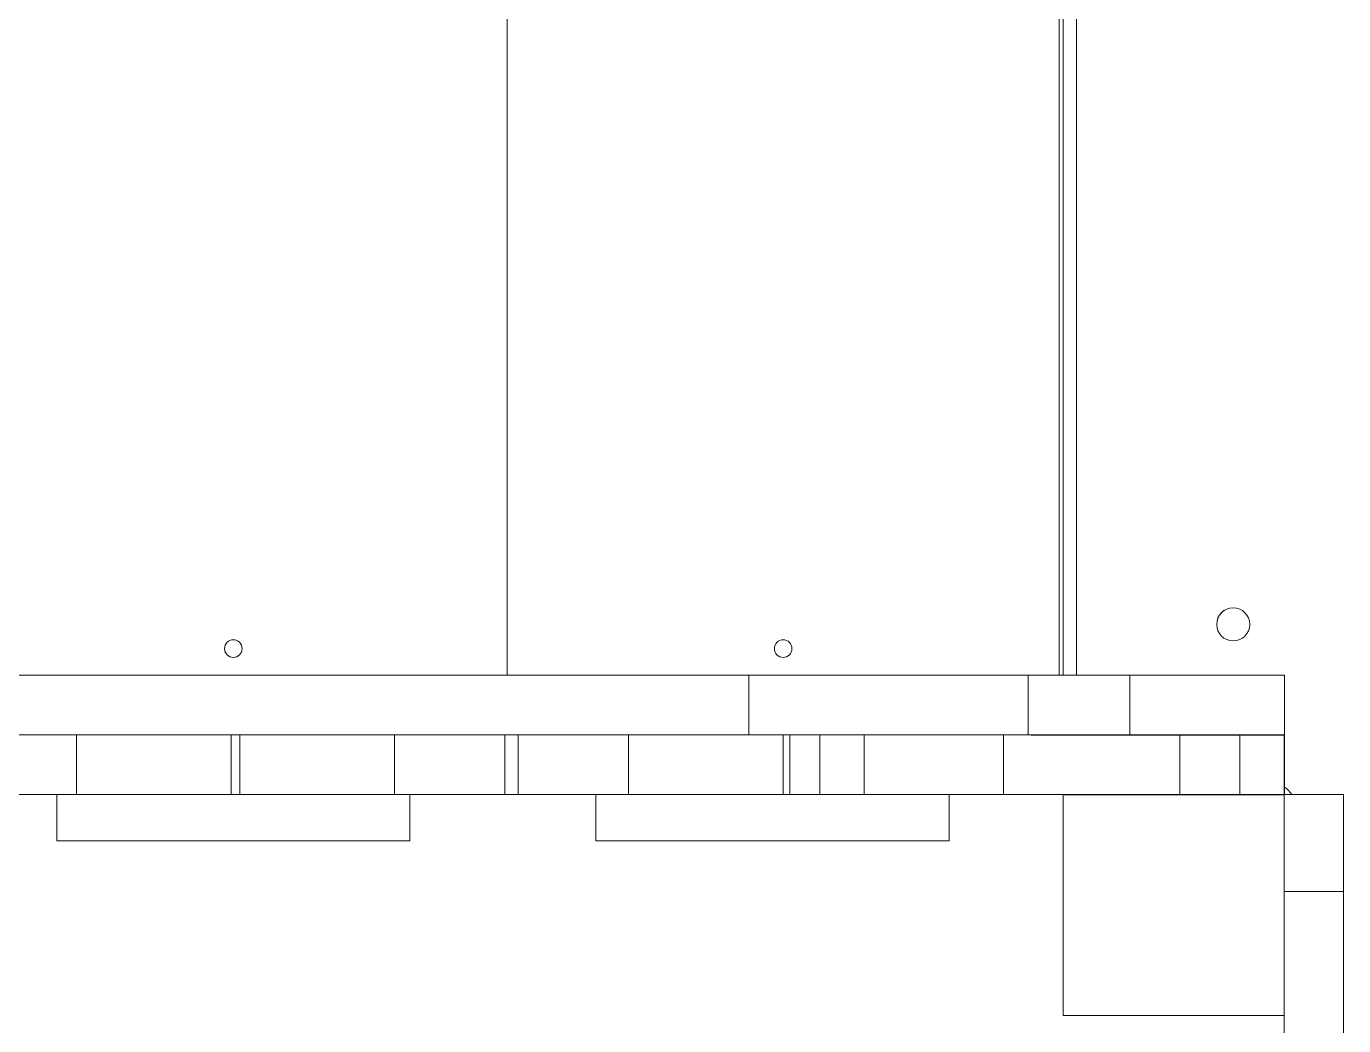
# Model space of a CAD drawing. Header units: millimetres. Extents: x -5713 to 5719, y -6024 to 5481.
# Drawn here: x -1532 to -935, y 2476 to 2929 of the extents above; entities that cross this region are included whole.
import ezdxf

# ---------------------------------------------------------------- set-up
doc = ezdxf.new("R2010")
doc.units = ezdxf.units.MM
doc.layers.add('DIKOM_ОБЪЕКТ', color=7, linetype='Continuous')

msp = doc.modelspace()

# ---------------------------------------------------------------- linework, layer by layer
at = {"layer": 'DIKOM_ОБЪЕКТ', "color": 7, "linetype": 'Continuous', "lineweight": 15}
for p, q in [((-1314.07, 3226.89), (-1314.07, 2634.93)), ((-1064.07, 2634.92), (-1064.07, 3226.87)), ((-1064.07, 2634.92), (-1064.07, 3226.87)), ((-1062.24, 2634.92), (-1062.24, 3226.87)), ((-1056.24, 3226.87), (-1056.24, 2634.92)), ((-992.74, 2657.95), (-992.74, 2657.95)), ((-977.74, 2657.92), (-977.74, 2657.92)), ((-1204.62, 2634.88), (-1902.66, 2634.95)), ((-1501.07, 2634.95), (-1501.07, 2634.92)), ((-1501.07, 2634.92), (-1501.07, 2634.95)), ((-1435.07, 2634.92), (-1429.07, 2634.92)), ((-1363.07, 2634.92), (-1363.07, 2634.93)), ((-1309.07, 2634.93), (-1306.07, 2634.93)), ((-1252.07, 2634.93), (-1252.07, 2634.91)), ((-1252.07, 2634.91), (-1252.07, 2634.93)), ((-1204.62, 2607.88), (-1204.62, 2634.88)), ((-1186.07, 2634.9), (-1180.07, 2634.9)), ((-1114.07, 2634.91), (-1114.07, 2634.91)), ((-1103.65, 2634.91), (-1084.88, 2634.91)), ((-1032.07, 2634.87), (-1078.09, 2634.87)), ((-1078.09, 2607.87), (-1078.09, 2634.87)), ((-1065.3, 2634.92), (-992.07, 2634.92)), ((-1032.07, 2634.87), (-1032.07, 2607.87)), ((-962.07, 2634.91), (-962.07, 2634.88)), ((-962.07, 2607.91), (-962.07, 2634.91)), ((-962.07, 2607.88), (-962.07, 2634.88)), ((-1902.66, 2607.95), (-1204.62, 2607.88)), ((-1509.07, 2580.94), (-1509.07, 2607.91)), ((-1509.07, 2607.91), (-1509.07, 2580.94)), ((-1439.07, 2607.9), (-1439.07, 2580.95)), ((-1435.07, 2607.9), (-1435.07, 2580.95)), ((-1365.07, 2607.89), (-1365.07, 2580.91)), ((-1315.07, 2580.91), (-1315.07, 2607.89)), ((-1309.07, 2607.89), (-1309.07, 2580.91)), ((-1259.07, 2580.91), (-1259.07, 2607.88)), ((-1259.07, 2607.88), (-1259.07, 2580.91)), ((-1189.07, 2607.87), (-1189.07, 2580.92)), ((-1186.07, 2607.87), (-1186.07, 2580.92)), ((-1172.53, 2607.87), (-1172.53, 2580.87)), ((-1089.25, 2607.86), (-1152.35, 2607.87)), ((-1152.35, 2580.87), (-1152.35, 2607.87)), ((-1089.25, 2607.86), (-1089.25, 2580.86)), ((-1032.07, 2607.87), (-1078.09, 2607.87)), ((-982.24, 2607.85), (-1009.43, 2607.85)), ((-1009.43, 2580.85), (-1009.43, 2607.85)), ((-982.24, 2607.85), (-982.24, 2580.85)), ((-962.24, 2607.88), (-962.24, 2607.85)), ((-962.24, 2607.88), (-962.24, 2580.9)), ((-962.24, 2580.85), (-962.24, 2607.85)), ((-962.07, 2607.93), (-962.07, 2607.91)), ((-962.07, 2607.93), (-962.07, 2580.93)), ((-962.07, 2607.88), (-962.07, 2607.91)), ((-962.07, 2580.91), (-962.07, 2607.91)), ((-1518.07, 2580.94), (-1518.07, 2559.96)), ((-1509.07, 2580.94), (-1509.07, 2580.94)), ((-1435.07, 2580.95), (-1439.07, 2580.95)), ((-1358.07, 2559.96), (-1358.07, 2580.91)), ((-1309.07, 2580.91), (-1315.07, 2580.91)), ((-1273.85, 2580.91), (-1273.85, 2559.94)), ((-1259.07, 2580.91), (-1259.07, 2580.91)), ((-1186.07, 2580.92), (-1189.07, 2580.92)), ((-1089.25, 2580.86), (-1152.35, 2580.87)), ((-1113.85, 2559.94), (-1113.85, 2580.86)), ((-1062.24, 2580.83), (-1062.24, 2580.85)), ((-962.24, 2580.83), (-1062.24, 2580.83)), ((-1062.24, 2580.83), (-1062.24, 2480.83)), ((-982.24, 2580.85), (-1009.43, 2580.85)), ((-962.24, 2580.91), (-962.24, 2580.85)), ((-962.24, 2580.91), (-962.07, 2580.91)), ((-962.24, 2580.83), (-962.24, 2580.91)), ((-962.24, 2580.9), (-962.24, 2580.85)), ((-935.24, 2580.85), (-962.24, 2580.85)), ((-962.24, 2480.83), (-962.24, 2580.83)), ((-935.24, 2580.93), (-962.07, 2580.93)), ((-962.07, 2580.93), (-962.07, 2580.91)), ((-935.24, 2580.93), (-935.24, 2580.85)), ((-935.24, 2537.07), (-962.24, 2537.07)), ((-935.24, 2537.07), (-935.24, 2246.15)), ((-1062.24, 2480.83), (-962.24, 2480.83)), ((-962.24, 2480.83), (-962.24, 2247.89)), ((-962.24, 2480.83), (-962.24, 2480.83))]:
    msp.add_line(p, q, dxfattribs=at)
at = {"layer": 'DIKOM_ОБЪЕКТ', "color": 7, "linetype": 'Continuous', "lineweight": 15, "flags": 128}
for points in [[(-1555.07, 2634.96), (-1550.61, 2634.96), (-1546.18, 2634.96), (-1541.81, 2634.96), (-1537.54, 2634.96), (-1533.38, 2634.96), (-1529.37, 2634.96), (-1525.54, 2634.96), (-1521.9, 2634.96), (-1518.5, 2634.96), (-1515.34, 2634.96), (-1512.46, 2634.96), (-1509.86, 2634.96), (-1507.58, 2634.96), (-1505.62, 2634.96), (-1504, 2634.95), (-1502.72, 2634.95), (-1501.81, 2634.95), (-1501.25, 2634.95), (-1501.07, 2634.95)], [(-1501.07, 2634.92), (-1500.89, 2634.92), (-1500.33, 2634.92), (-1499.42, 2634.92), (-1498.14, 2634.92), (-1496.51, 2634.92), (-1494.53, 2634.92), (-1492.23, 2634.92), (-1489.6, 2634.92), (-1486.67, 2634.92), (-1483.45, 2634.92), (-1479.96, 2634.92), (-1476.22, 2634.92), (-1472.25, 2634.92), (-1468.07, 2634.92), (-1463.71, 2634.92), (-1459.18, 2634.92), (-1454.52, 2634.92), (-1449.76, 2634.92), (-1444.91, 2634.92), (-1440, 2634.92), (-1435.07, 2634.92)], [(-1429.07, 2634.92), (-1424.14, 2634.92), (-1419.23, 2634.92), (-1414.38, 2634.92), (-1409.62, 2634.92), (-1404.96, 2634.92), (-1400.43, 2634.92), (-1396.07, 2634.92), (-1391.89, 2634.92), (-1387.92, 2634.92), (-1384.18, 2634.92), (-1380.69, 2634.92), (-1377.47, 2634.92), (-1374.54, 2634.92), (-1371.91, 2634.92), (-1369.61, 2634.92), (-1367.63, 2634.92), (-1366, 2634.92), (-1364.73, 2634.92), (-1363.81, 2634.92), (-1363.25, 2634.92), (-1363.07, 2634.92)], [(-1363.07, 2634.93), (-1362.89, 2634.93), (-1362.33, 2634.93), (-1361.42, 2634.93), (-1360.14, 2634.93), (-1358.52, 2634.93), (-1356.56, 2634.93), (-1354.28, 2634.93), (-1351.68, 2634.93), (-1348.8, 2634.93), (-1345.64, 2634.93), (-1342.24, 2634.93), (-1338.61, 2634.93), (-1334.77, 2634.93), (-1330.76, 2634.93), (-1326.6, 2634.93), (-1322.33, 2634.93), (-1317.96, 2634.93), (-1313.53, 2634.93), (-1309.07, 2634.93)], [(-1316.07, 2634.91), (-1315.89, 2634.91), (-1315.37, 2634.91), (-1314.56, 2634.91), (-1313.53, 2634.91), (-1312.37, 2634.91), (-1311.18, 2634.91), (-1310.07, 2634.91), (-1309.14, 2634.91), (-1308.47, 2634.91), (-1308.11, 2634.91), (-1308.11, 2634.91), (-1308.47, 2634.91), (-1309.14, 2634.91), (-1310.07, 2634.91), (-1311.18, 2634.91), (-1312.37, 2634.91), (-1313.53, 2634.91), (-1314.56, 2634.91), (-1315.37, 2634.91), (-1315.89, 2634.91), (-1316.07, 2634.91)], [(-1311.54, 2634.93), (-1311.36, 2634.92), (-1310.84, 2634.92), (-1310.03, 2634.92), (-1309, 2634.92), (-1307.83, 2634.92), (-1306.65, 2634.92), (-1305.54, 2634.92), (-1304.6, 2634.92), (-1303.93, 2634.92), (-1303.58, 2634.92), (-1303.58, 2634.93), (-1303.93, 2634.93), (-1304.6, 2634.93), (-1305.54, 2634.93), (-1306.65, 2634.93), (-1307.83, 2634.93), (-1309, 2634.93), (-1310.03, 2634.93), (-1310.84, 2634.93), (-1311.36, 2634.93), (-1311.54, 2634.93)], [(-1306.07, 2634.93), (-1301.61, 2634.93), (-1297.18, 2634.93), (-1292.81, 2634.93), (-1288.54, 2634.93), (-1284.38, 2634.93), (-1280.37, 2634.93), (-1276.54, 2634.93), (-1272.9, 2634.93), (-1269.5, 2634.93), (-1266.34, 2634.93), (-1263.46, 2634.93), (-1260.86, 2634.93), (-1258.58, 2634.93), (-1256.62, 2634.93), (-1255, 2634.93), (-1253.72, 2634.93), (-1252.81, 2634.93), (-1252.25, 2634.93), (-1252.07, 2634.93)], [(-1252.07, 2634.91), (-1251.89, 2634.91), (-1251.33, 2634.91), (-1250.42, 2634.91), (-1249.14, 2634.91), (-1247.51, 2634.9), (-1245.53, 2634.9), (-1243.23, 2634.9), (-1240.6, 2634.9), (-1237.67, 2634.9), (-1234.45, 2634.9), (-1230.96, 2634.9), (-1227.22, 2634.9), (-1223.25, 2634.9), (-1219.07, 2634.9), (-1214.71, 2634.9), (-1210.18, 2634.9), (-1205.52, 2634.9), (-1200.76, 2634.9), (-1195.91, 2634.9), (-1191, 2634.9), (-1186.07, 2634.9)], [(-1078.09, 2634.87), (-1086.65, 2634.87), (-1095.19, 2634.87), (-1103.71, 2634.87), (-1112.17, 2634.87), (-1120.57, 2634.87), (-1128.9, 2634.87), (-1137.13, 2634.87), (-1145.25, 2634.87), (-1153.25, 2634.87), (-1161.12, 2634.87), (-1168.83, 2634.87), (-1176.37, 2634.87), (-1183.74, 2634.87), (-1190.91, 2634.87), (-1197.87, 2634.87), (-1204.62, 2634.88)], [(-1180.07, 2634.9), (-1175.14, 2634.9), (-1170.23, 2634.9), (-1165.38, 2634.9), (-1160.62, 2634.9), (-1155.96, 2634.9), (-1151.43, 2634.9), (-1147.07, 2634.9), (-1142.89, 2634.9), (-1138.92, 2634.9), (-1135.18, 2634.9), (-1131.69, 2634.9), (-1128.47, 2634.9), (-1125.54, 2634.9), (-1122.91, 2634.9), (-1120.61, 2634.9), (-1118.63, 2634.9), (-1117, 2634.91), (-1115.73, 2634.91), (-1114.81, 2634.91), (-1114.25, 2634.91), (-1114.07, 2634.91)], [(-1131.92, 2634.88), (-1131.74, 2634.88), (-1131.22, 2634.88), (-1130.41, 2634.88), (-1129.38, 2634.88), (-1128.22, 2634.88), (-1127.03, 2634.88), (-1125.92, 2634.88), (-1124.99, 2634.88), (-1124.32, 2634.88), (-1123.96, 2634.88), (-1123.96, 2634.88), (-1124.32, 2634.88), (-1124.99, 2634.88), (-1125.92, 2634.88), (-1127.03, 2634.88), (-1128.22, 2634.88), (-1129.38, 2634.88), (-1130.41, 2634.88), (-1131.22, 2634.88), (-1131.74, 2634.88), (-1131.92, 2634.88)], [(-1114.07, 2634.91), (-1113.9, 2634.91), (-1113.38, 2634.91), (-1112.52, 2634.91), (-1111.34, 2634.91), (-1109.84, 2634.91), (-1108.04, 2634.91), (-1105.97, 2634.91), (-1103.65, 2634.91)], [(-1095.23, 2634.89), (-1095.05, 2634.89), (-1094.54, 2634.89), (-1093.73, 2634.89), (-1092.69, 2634.89), (-1091.53, 2634.89), (-1090.34, 2634.89), (-1089.23, 2634.89), (-1088.3, 2634.89), (-1087.63, 2634.89), (-1087.28, 2634.89), (-1087.28, 2634.89), (-1087.63, 2634.89), (-1088.3, 2634.89), (-1089.23, 2634.89), (-1090.34, 2634.89), (-1091.53, 2634.89), (-1092.69, 2634.89), (-1093.73, 2634.89), (-1094.54, 2634.89), (-1095.05, 2634.89), (-1095.23, 2634.89)], [(-1084.88, 2634.91), (-1082.78, 2634.91), (-1080.55, 2634.91), (-1078.2, 2634.92), (-1075.74, 2634.92), (-1073.21, 2634.92), (-1070.61, 2634.92), (-1067.97, 2634.92), (-1065.3, 2634.92)], [(-1083.76, 2634.91), (-1083.59, 2634.91), (-1083.07, 2634.91), (-1082.26, 2634.91), (-1081.23, 2634.91), (-1080.06, 2634.91), (-1078.87, 2634.91), (-1077.76, 2634.91), (-1076.83, 2634.91), (-1076.16, 2634.91), (-1075.81, 2634.91), (-1075.81, 2634.91), (-1076.16, 2634.91), (-1076.83, 2634.91), (-1077.76, 2634.91), (-1078.87, 2634.91), (-1080.06, 2634.91), (-1081.23, 2634.91), (-1082.26, 2634.91), (-1083.07, 2634.91), (-1083.59, 2634.91), (-1083.76, 2634.91)], [(-962.07, 2634.88), (-962.25, 2634.88), (-962.78, 2634.88), (-963.67, 2634.88), (-964.91, 2634.88), (-966.48, 2634.88), (-968.4, 2634.88), (-970.63, 2634.87), (-973.18, 2634.87), (-976.03, 2634.87), (-979.17, 2634.87), (-982.57, 2634.87), (-986.23, 2634.87), (-990.12, 2634.87), (-994.23, 2634.87), (-998.52, 2634.87), (-1002.99, 2634.87), (-1007.61, 2634.87), (-1012.35, 2634.87), (-1017.19, 2634.87), (-1022.11, 2634.87), (-1027.08, 2634.87), (-1032.07, 2634.87)], [(-1016.07, 2634.91), (-1015.89, 2634.91), (-1015.38, 2634.91), (-1014.56, 2634.91), (-1013.53, 2634.91), (-1012.37, 2634.91), (-1011.18, 2634.91), (-1010.07, 2634.91), (-1009.14, 2634.91), (-1008.47, 2634.91), (-1008.12, 2634.91), (-1008.12, 2634.91), (-1008.47, 2634.91), (-1009.14, 2634.91), (-1010.07, 2634.91), (-1011.18, 2634.91), (-1012.37, 2634.91), (-1013.53, 2634.91), (-1014.56, 2634.91), (-1015.38, 2634.91), (-1015.89, 2634.91), (-1016.07, 2634.91)], [(-1016.07, 2634.88), (-1015.89, 2634.88), (-1015.38, 2634.88), (-1014.56, 2634.88), (-1013.53, 2634.88), (-1012.37, 2634.88), (-1011.18, 2634.88), (-1010.07, 2634.88), (-1009.14, 2634.88), (-1008.47, 2634.88), (-1008.12, 2634.88), (-1008.12, 2634.88), (-1008.47, 2634.88), (-1009.14, 2634.88), (-1010.07, 2634.88), (-1011.18, 2634.88), (-1012.37, 2634.88), (-1013.53, 2634.88), (-1014.56, 2634.88), (-1015.38, 2634.88), (-1015.89, 2634.88), (-1016.07, 2634.88)], [(-992.07, 2634.92), (-988.71, 2634.92), (-985.39, 2634.92), (-982.16, 2634.92), (-979.05, 2634.92), (-976.11, 2634.91), (-973.37, 2634.91), (-970.86, 2634.91), (-968.62, 2634.91), (-966.67, 2634.91), (-965.04, 2634.91), (-963.75, 2634.91), (-962.82, 2634.91), (-962.26, 2634.91), (-962.07, 2634.91)], [(-1204.62, 2607.88), (-1197.87, 2607.87), (-1190.91, 2607.87), (-1183.74, 2607.87), (-1176.37, 2607.87), (-1168.83, 2607.87), (-1161.12, 2607.87), (-1153.25, 2607.87), (-1145.25, 2607.87), (-1137.13, 2607.87), (-1128.9, 2607.87), (-1120.57, 2607.87), (-1112.17, 2607.87), (-1103.71, 2607.87), (-1095.19, 2607.87), (-1086.65, 2607.87), (-1078.09, 2607.87)], [(-1152.35, 2607.87), (-1155.83, 2607.87), (-1159.01, 2607.87), (-1161.87, 2607.87), (-1164.41, 2607.87), (-1166.62, 2607.87), (-1168.49, 2607.87), (-1170.01, 2607.87), (-1171.17, 2607.87), (-1171.73, 2607.87)], [(-1009.43, 2607.85), (-1015.58, 2607.85), (-1021.72, 2607.85), (-1027.81, 2607.85), (-1033.83, 2607.85), (-1039.75, 2607.85), (-1045.56, 2607.85), (-1051.24, 2607.85), (-1056.75, 2607.85), (-1062.09, 2607.85), (-1067.22, 2607.85), (-1072.14, 2607.85), (-1076.82, 2607.85), (-1081.24, 2607.86), (-1085.39, 2607.86), (-1089.25, 2607.86)], [(-1032.07, 2607.87), (-1027.08, 2607.87), (-1022.11, 2607.87), (-1017.19, 2607.87), (-1012.35, 2607.87), (-1007.61, 2607.87), (-1002.99, 2607.87), (-998.52, 2607.87), (-994.23, 2607.87), (-990.12, 2607.87), (-986.23, 2607.87), (-982.57, 2607.87), (-979.17, 2607.87), (-976.03, 2607.87), (-973.18, 2607.87), (-970.63, 2607.87), (-968.4, 2607.88), (-966.48, 2607.88), (-964.91, 2607.88), (-963.67, 2607.88), (-962.78, 2607.88), (-962.25, 2607.88), (-962.07, 2607.88)], [(-1016.07, 2607.86), (-1015.89, 2607.86), (-1015.38, 2607.86), (-1014.56, 2607.86), (-1013.53, 2607.86), (-1012.37, 2607.86), (-1011.18, 2607.86), (-1010.07, 2607.86), (-1009.14, 2607.86), (-1008.47, 2607.86), (-1008.12, 2607.86), (-1008.12, 2607.86), (-1008.47, 2607.86), (-1009.14, 2607.86), (-1010.07, 2607.86), (-1011.18, 2607.86), (-1012.37, 2607.86), (-1013.53, 2607.86), (-1014.56, 2607.86), (-1015.38, 2607.86), (-1015.89, 2607.86), (-1016.07, 2607.86)], [(-962.24, 2607.85), (-962.45, 2607.85), (-963.05, 2607.85), (-964.05, 2607.85), (-965.42, 2607.85), (-967.13, 2607.85), (-969.14, 2607.85), (-971.43, 2607.85), (-973.93, 2607.85), (-976.61, 2607.85), (-979.4, 2607.85), (-982.24, 2607.85)], [(-1559.07, 2580.93), (-1554.71, 2580.93), (-1550.39, 2580.93), (-1546.13, 2580.93), (-1541.97, 2580.93), (-1537.94, 2580.93), (-1534.07, 2580.93), (-1530.39, 2580.93), (-1526.93, 2580.94), (-1523.71, 2580.94), (-1520.77, 2580.94), (-1518.11, 2580.94), (-1515.77, 2580.94), (-1513.75, 2580.94), (-1512.09, 2580.94), (-1510.77, 2580.94), (-1509.83, 2580.94), (-1509.26, 2580.94), (-1509.07, 2580.94)], [(-1439.07, 2580.95), (-1444.06, 2580.95), (-1449.03, 2580.95), (-1453.95, 2580.95), (-1458.79, 2580.95), (-1463.53, 2580.95), (-1468.15, 2580.95), (-1472.62, 2580.95), (-1476.92, 2580.95), (-1481.02, 2580.95), (-1484.91, 2580.95), (-1488.57, 2580.95), (-1491.97, 2580.95), (-1495.11, 2580.95), (-1497.96, 2580.95), (-1500.51, 2580.95), (-1502.74, 2580.95), (-1504.66, 2580.95), (-1506.23, 2580.94), (-1507.47, 2580.94), (-1508.36, 2580.94), (-1508.89, 2580.94), (-1509.07, 2580.94)], [(-1365.07, 2580.94), (-1365.25, 2580.94), (-1365.78, 2580.94), (-1366.67, 2580.94), (-1367.91, 2580.94), (-1369.48, 2580.95), (-1371.4, 2580.95), (-1373.63, 2580.95), (-1376.18, 2580.95), (-1379.03, 2580.95), (-1382.17, 2580.95), (-1385.57, 2580.95), (-1389.23, 2580.95), (-1393.12, 2580.95), (-1397.23, 2580.95), (-1401.52, 2580.95), (-1405.99, 2580.95), (-1410.61, 2580.95), (-1415.35, 2580.95), (-1420.19, 2580.95), (-1425.11, 2580.95), (-1430.08, 2580.95), (-1435.07, 2580.95)], [(-1365.07, 2580.91), (-1364.88, 2580.91), (-1364.31, 2580.91), (-1363.37, 2580.91), (-1362.05, 2580.91), (-1360.39, 2580.91), (-1358.37, 2580.91), (-1356.03, 2580.91), (-1353.37, 2580.91), (-1350.43, 2580.91), (-1347.21, 2580.91), (-1343.75, 2580.91), (-1340.07, 2580.91), (-1336.2, 2580.91), (-1332.17, 2580.91), (-1328.01, 2580.91), (-1323.75, 2580.91), (-1319.43, 2580.91), (-1315.07, 2580.91)], [(-1309.07, 2580.91), (-1304.71, 2580.91), (-1300.39, 2580.91), (-1296.13, 2580.91), (-1291.97, 2580.91), (-1287.94, 2580.91), (-1284.07, 2580.91), (-1280.39, 2580.91), (-1276.93, 2580.91), (-1273.72, 2580.91), (-1270.77, 2580.91), (-1268.11, 2580.91), (-1265.77, 2580.91), (-1263.75, 2580.91), (-1262.09, 2580.91), (-1260.77, 2580.91), (-1259.83, 2580.91), (-1259.26, 2580.91), (-1259.07, 2580.91)], [(-1189.07, 2580.92), (-1194.06, 2580.92), (-1199.03, 2580.92), (-1203.95, 2580.92), (-1208.79, 2580.92), (-1213.53, 2580.92), (-1218.15, 2580.92), (-1222.62, 2580.92), (-1226.92, 2580.92), (-1231.02, 2580.92), (-1234.91, 2580.92), (-1238.57, 2580.92), (-1241.97, 2580.92), (-1245.11, 2580.92), (-1247.96, 2580.92), (-1250.51, 2580.92), (-1252.74, 2580.92), (-1254.66, 2580.92), (-1256.23, 2580.92), (-1257.47, 2580.92), (-1258.36, 2580.92), (-1258.89, 2580.91), (-1259.07, 2580.91)], [(-1172.53, 2580.92), (-1176.11, 2580.92), (-1181.08, 2580.92), (-1186.07, 2580.92)], [(-1172.53, 2580.87), (-1172.43, 2580.87), (-1171.98, 2580.87), (-1171.17, 2580.87), (-1170.01, 2580.87), (-1168.49, 2580.87), (-1166.62, 2580.87), (-1164.41, 2580.87), (-1161.87, 2580.87), (-1159.01, 2580.87), (-1155.83, 2580.87), (-1152.35, 2580.87)], [(-1089.25, 2580.86), (-1085.39, 2580.86), (-1081.24, 2580.86), (-1076.82, 2580.85), (-1072.14, 2580.85), (-1067.22, 2580.85), (-1062.09, 2580.85), (-1056.75, 2580.85), (-1051.24, 2580.85), (-1045.56, 2580.85), (-1039.75, 2580.85), (-1033.83, 2580.85), (-1027.81, 2580.85), (-1021.72, 2580.85), (-1015.58, 2580.85), (-1009.43, 2580.85)], [(-982.24, 2580.85), (-979.4, 2580.85), (-976.61, 2580.85), (-973.93, 2580.85), (-971.43, 2580.85), (-969.14, 2580.85), (-967.13, 2580.85), (-965.42, 2580.85), (-964.05, 2580.85), (-963.05, 2580.85), (-962.45, 2580.85), (-962.24, 2580.85)], [(-962.24, 2580.85), (-962.24, 2580.66), (-962.24, 2580.11), (-962.24, 2579.19), (-962.24, 2577.9), (-962.24, 2576.25), (-962.24, 2574.25), (-962.24, 2571.91), (-962.24, 2569.23), (-962.24, 2566.22), (-962.24, 2562.89), (-962.24, 2559.26), (-962.24, 2555.34), (-962.24, 2551.15), (-962.24, 2546.69), (-962.24, 2542), (-962.24, 2537.07)], [(-935.24, 2580.85), (-935.24, 2580.66), (-935.24, 2580.11), (-935.24, 2579.19), (-935.24, 2577.9), (-935.24, 2576.25), (-935.24, 2574.25), (-935.24, 2571.91), (-935.24, 2569.23), (-935.24, 2566.22), (-935.24, 2562.89), (-935.24, 2559.26), (-935.24, 2555.34), (-935.24, 2551.15), (-935.24, 2546.69), (-935.24, 2542), (-935.24, 2537.07)], [(-1358.07, 2559.96), (-1358.07, 2559.96), (-1358.25, 2559.96), (-1358.78, 2559.96), (-1359.67, 2559.96), (-1360.91, 2559.96), (-1362.5, 2559.96), (-1364.42, 2559.96), (-1366.67, 2559.96), (-1369.24, 2559.96), (-1372.11, 2559.96), (-1375.29, 2559.96), (-1378.74, 2559.96), (-1382.45, 2559.96), (-1386.42, 2559.95), (-1390.62, 2559.95), (-1395.02, 2559.95), (-1399.62, 2559.95), (-1404.4, 2559.95), (-1409.32, 2559.95), (-1414.37, 2559.95), (-1419.52, 2559.95), (-1424.76, 2559.95), (-1430.06, 2559.95), (-1435.4, 2559.95), (-1440.74, 2559.95), (-1446.08, 2559.95), (-1451.38, 2559.95), (-1456.62, 2559.95), (-1461.77, 2559.95), (-1466.82, 2559.95), (-1471.75, 2559.95), (-1476.52, 2559.95), (-1481.12, 2559.95), (-1485.52, 2559.95), (-1489.72, 2559.95), (-1493.69, 2559.96), (-1497.4, 2559.96), (-1500.85, 2559.96), (-1504.03, 2559.96), (-1506.9, 2559.96), (-1509.47, 2559.96), (-1511.72, 2559.96), (-1513.64, 2559.96), (-1515.23, 2559.96), (-1516.47, 2559.96), (-1517.36, 2559.96), (-1517.89, 2559.96), (-1518.07, 2559.96), (-1518.07, 2559.96)], [(-1113.85, 2559.94), (-1113.85, 2559.94), (-1114.03, 2559.94), (-1114.56, 2559.94), (-1115.45, 2559.93), (-1116.69, 2559.93), (-1118.28, 2559.93), (-1120.2, 2559.93), (-1122.45, 2559.93), (-1125.02, 2559.93), (-1127.89, 2559.93), (-1131.07, 2559.93), (-1134.52, 2559.93), (-1138.23, 2559.93), (-1142.2, 2559.93), (-1146.4, 2559.93), (-1150.8, 2559.93), (-1155.4, 2559.93), (-1160.17, 2559.93), (-1165.1, 2559.93), (-1170.15, 2559.93), (-1175.3, 2559.93), (-1180.54, 2559.93), (-1185.84, 2559.93), (-1191.18, 2559.93), (-1196.52, 2559.93), (-1201.86, 2559.93), (-1207.16, 2559.93), (-1212.4, 2559.93), (-1217.55, 2559.93), (-1222.6, 2559.93), (-1227.52, 2559.93), (-1232.3, 2559.93), (-1236.9, 2559.93), (-1241.3, 2559.93), (-1245.5, 2559.93), (-1249.46, 2559.93), (-1253.18, 2559.93), (-1256.63, 2559.93), (-1259.8, 2559.93), (-1262.68, 2559.93), (-1265.25, 2559.93), (-1267.5, 2559.93), (-1269.42, 2559.93), (-1271.01, 2559.93), (-1272.25, 2559.93), (-1273.14, 2559.94), (-1273.67, 2559.94), (-1273.85, 2559.94), (-1273.85, 2559.94)], [(-935.24, 2534.85), (-935.24, 2534.67), (-935.24, 2534.16), (-935.24, 2533.34), (-935.24, 2532.31), (-935.24, 2531.15), (-935.24, 2529.96), (-935.24, 2528.85), (-935.24, 2527.92), (-935.24, 2527.25), (-935.24, 2526.9), (-935.24, 2526.9), (-935.24, 2527.25), (-935.24, 2527.92), (-935.24, 2528.85), (-935.24, 2529.96), (-935.24, 2531.15), (-935.24, 2532.31), (-935.24, 2533.35), (-935.24, 2534.16), (-935.24, 2534.67), (-935.24, 2534.85)]]:
    msp.add_lwpolyline(points, dxfattribs=at)
at = {"layer": 'DIKOM_ОБЪЕКТ', "color": 7, "linetype": 'Continuous', "lineweight": 15}
for centre, radius in [((-985.24, 2657.93), 7.5), ((-1438.07, 2646.98), 4), ((-1189.07, 2646.96), 4)]:
    msp.add_circle(centre, radius, dxfattribs=at)
for centre, radius, start, end in [((-985.24, 2657.93), 7.5, 359.99999, 179.88717), ((-1438.07, 2646.99), 4, 179.88717, 359.88717), ((-1189.07, 2646.96), 4, 179.88717, 359.88717), ((-970.24, 2572.93), 14, 34.81851, 54.28946)]:
    msp.add_arc(centre, radius, start, end, dxfattribs=at)

doc.saveas('drawing.dxf')
